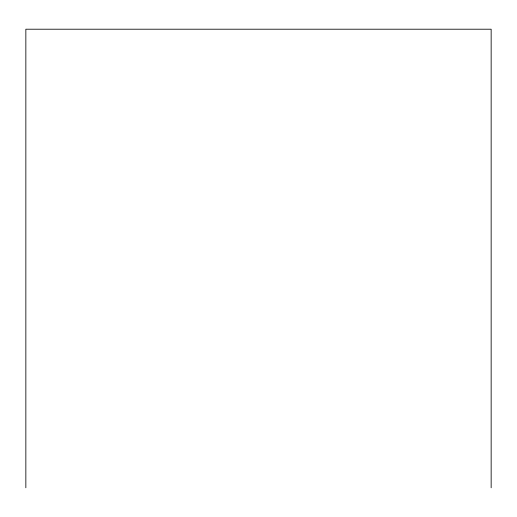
<?xml version="1.0" encoding="UTF-8"?>
<svg xmlns="http://www.w3.org/2000/svg" width="517" height="517" viewBox="0 0 517 517"><rect width="100%" height="100%" fill="white"/><g stroke="black" fill="none" stroke-linecap="round" stroke-linejoin="round"><path stroke-width="0.78" d="M491.15 487.789L491.15 29.21L25.85 29.21L25.85 487.789"/></g></svg>
